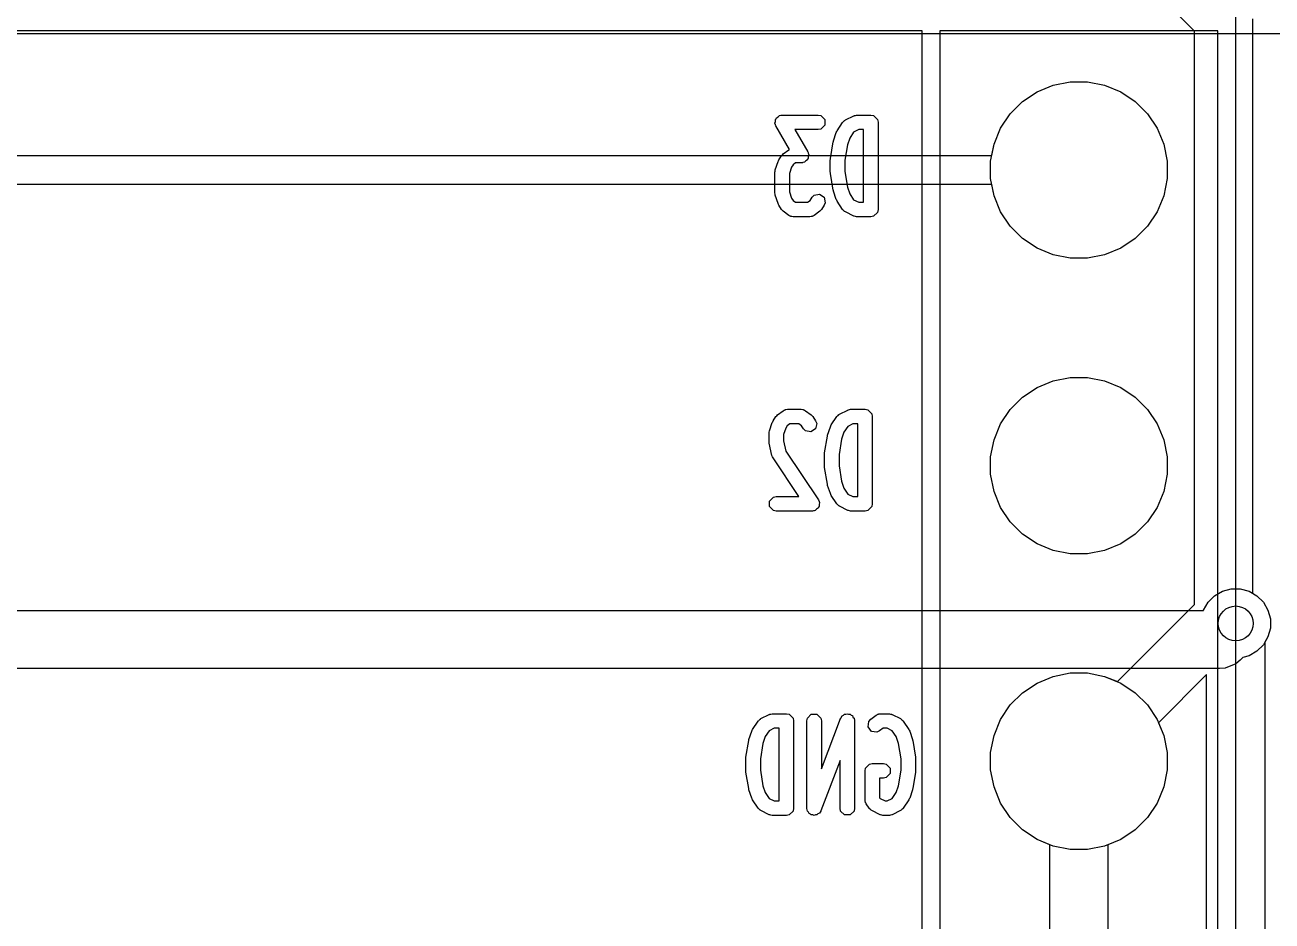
# Model space of a CAD drawing. Header units: millimetres. Extents: x 14 to 286, y -133 to -45.
# Drawn here: x 148.69 to 159.4, y -66.26 to -58.56 of the extents above; entities that cross this region are included whole.
import ezdxf

# ---------------------------------------------------------------- set-up
doc = ezdxf.new("R2010")
doc.units = ezdxf.units.MM
for name, color, linetype, true_color in [('B.Cu', 153, 'CONTINUOUS', 0x4d7fc4), ('B.Mask', 4, 'CONTINUOUS', 0x02ffee), ('B.Silkscreen', 31, 'CONTINUOUS', 0xe8b2a7), ('F.Cu', 13, 'CONTINUOUS', 0xc83434), ('F.Mask', 201, 'CONTINUOUS', 0xd864ff)]:
    doc.layers.add(name, color=color, linetype=linetype, true_color=true_color)

msp = doc.modelspace()

# ---------------------------------------------------------------- linework, layer by layer
at = {"layer": 'B.Cu', "linetype": 'CONTINUOUS'}
for p, q in [((158.7328, -58.616353), (158.070401, -57.953954)), ((159.2328, -58.5128), (159.2328, -63.446757)), ((158.7328, -63.543646), (158.7328, -58.616353)), ((157.256592, -59.220966), (157.380796, -59.137976)), ((157.380796, -59.137976), (157.518803, -59.080811)), ((157.518803, -59.080811), (157.665311, -59.051669)), ((157.665311, -59.051669), (157.814689, -59.051669)), ((157.814689, -59.051669), (157.961197, -59.080811)), ((157.961197, -59.080811), (158.099204, -59.137976)), ((158.099204, -59.137976), (158.223408, -59.220966)), ((157.150966, -59.326592), (157.256592, -59.220966)), ((158.223408, -59.220966), (158.329034, -59.326592)), ((157.067976, -59.450796), (157.150966, -59.326592)), ((158.329034, -59.326592), (158.412024, -59.450796)), ((157.010811, -59.588803), (157.067976, -59.450796)), ((158.412024, -59.450796), (158.469189, -59.588803)), ((156.981669, -59.735311), (157.010811, -59.588803)), ((158.469189, -59.588803), (158.498331, -59.735311)), ((156.981669, -59.884689), (156.981669, -59.735311)), ((158.498331, -59.735311), (158.498331, -59.884689)), ((157.010811, -60.031197), (156.981669, -59.884689)), ((158.498331, -59.884689), (158.469189, -60.031197)), ((157.067976, -60.169204), (157.010811, -60.031197)), ((158.469189, -60.031197), (158.412024, -60.169204)), ((157.150966, -60.293408), (157.067976, -60.169204)), ((158.412024, -60.169204), (158.329034, -60.293408)), ((157.256592, -60.399034), (157.150966, -60.293408)), ((158.329034, -60.293408), (158.223408, -60.399034)), ((157.380796, -60.482024), (157.256592, -60.399034)), ((158.223408, -60.399034), (158.099204, -60.482024)), ((157.518803, -60.539189), (157.380796, -60.482024)), ((158.099204, -60.482024), (157.961197, -60.539189)), ((157.665311, -60.568331), (157.518803, -60.539189)), ((157.814689, -60.568331), (157.665311, -60.568331)), ((157.961197, -60.539189), (157.814689, -60.568331)), ((157.518803, -61.620811), (157.665311, -61.591669)), ((157.665311, -61.591669), (157.814689, -61.591669)), ((157.814689, -61.591669), (157.961197, -61.620811)), ((157.256592, -61.760966), (157.380796, -61.677976)), ((157.380796, -61.677976), (157.518803, -61.620811)), ((157.961197, -61.620811), (158.099204, -61.677976)), ((158.099204, -61.677976), (158.223408, -61.760966)), ((157.150966, -61.866592), (157.256592, -61.760966)), ((158.223408, -61.760966), (158.329034, -61.866592)), ((157.067976, -61.990796), (157.150966, -61.866592)), ((158.329034, -61.866592), (158.412024, -61.990796)), ((157.010811, -62.128803), (157.067976, -61.990796)), ((158.412024, -61.990796), (158.469189, -62.128803)), ((156.981669, -62.275311), (157.010811, -62.128803)), ((158.469189, -62.128803), (158.498331, -62.275311)), ((156.981669, -62.424689), (156.981669, -62.275311)), ((158.498331, -62.275311), (158.498331, -62.424689)), ((157.010811, -62.571197), (156.981669, -62.424689)), ((158.498331, -62.424689), (158.469189, -62.571197)), ((157.067976, -62.709204), (157.010811, -62.571197)), ((158.469189, -62.571197), (158.412024, -62.709204)), ((157.150966, -62.833408), (157.067976, -62.709204)), ((158.412024, -62.709204), (158.329034, -62.833408)), ((157.256592, -62.939034), (157.150966, -62.833408)), ((158.329034, -62.833408), (158.223408, -62.939034)), ((157.380796, -63.022024), (157.256592, -62.939034)), ((158.223408, -62.939034), (158.099204, -63.022024)), ((157.518803, -63.079189), (157.380796, -63.022024)), ((157.665311, -63.108331), (157.518803, -63.079189)), ((157.961197, -63.079189), (157.814689, -63.108331)), ((158.099204, -63.022024), (157.961197, -63.079189)), ((157.814689, -63.108331), (157.665311, -63.108331)), ((159.2328, -63.446757), (159.269928, -63.468194)), ((159.269928, -63.468194), (159.325306, -63.523572)), ((159.325306, -63.523572), (159.364464, -63.591395)), ((158.070401, -64.206045), (158.7328, -63.543646)), ((159.364464, -63.591395), (159.384733, -63.667042)), ((159.384733, -63.745358), (159.364464, -63.821005)), ((159.384733, -63.667042), (159.384733, -63.745358)), ((159.364464, -63.821005), (159.3373, -63.868053)), ((159.3373, -63.868053), (159.3373, -68.524246)), ((157.380796, -64.217976), (157.518803, -64.160811)), ((157.518803, -64.160811), (157.665311, -64.131669)), ((157.665311, -64.131669), (157.814689, -64.131669)), ((157.814689, -64.131669), (157.961197, -64.160811)), ((157.961197, -64.160811), (158.070401, -64.206045)), ((158.8373, -64.146253), (158.423954, -64.559598)), ((158.8373, -68.6278), (158.8373, -64.146253)), ((157.256592, -64.300966), (157.380796, -64.217976)), ((157.150966, -64.406592), (157.256592, -64.300966)), ((157.067976, -64.530796), (157.150966, -64.406592)), ((157.010811, -64.668803), (157.067976, -64.530796)), ((158.423954, -64.559598), (158.469189, -64.668803)), ((156.981669, -64.815311), (157.010811, -64.668803)), ((158.469189, -64.668803), (158.498331, -64.815311)), ((156.981669, -64.964689), (156.981669, -64.815311)), ((158.498331, -64.815311), (158.498331, -64.964689)), ((157.010811, -65.111197), (156.981669, -64.964689)), ((158.498331, -64.964689), (158.469189, -65.111197)), ((157.067976, -65.249204), (157.010811, -65.111197)), ((158.469189, -65.111197), (158.412024, -65.249204)), ((157.150966, -65.373408), (157.067976, -65.249204)), ((158.412024, -65.249204), (158.329034, -65.373408)), ((157.256592, -65.479034), (157.150966, -65.373408)), ((158.329034, -65.373408), (158.223408, -65.479034)), ((157.380796, -65.562024), (157.256592, -65.479034)), ((157.49, -65.607258), (157.380796, -65.562024)), ((158.099204, -65.562024), (157.99, -65.607258)), ((158.223408, -65.479034), (158.099204, -65.562024)), ((157.49, -66.712741), (157.49, -65.607258)), ((157.99, -65.607258), (157.99, -66.712741))]:
    msp.add_line(p, q, dxfattribs=at)
at = {"layer": 'B.Cu'}
msp.add_circle((159.0873, -63.7062), 0.15, dxfattribs=at)
at = {"layer": 'B.Mask', "linetype": 'CONTINUOUS'}
for p, q in [((157.256592, -59.220966), (157.380796, -59.137976)), ((157.380796, -59.137976), (157.518803, -59.080811)), ((157.518803, -59.080811), (157.665311, -59.051669)), ((157.665311, -59.051669), (157.814689, -59.051669)), ((157.814689, -59.051669), (157.961197, -59.080811)), ((157.961197, -59.080811), (158.099204, -59.137976)), ((158.099204, -59.137976), (158.223408, -59.220966)), ((157.150966, -59.326592), (157.256592, -59.220966)), ((158.223408, -59.220966), (158.329034, -59.326592)), ((157.067976, -59.450796), (157.150966, -59.326592)), ((158.329034, -59.326592), (158.412024, -59.450796)), ((157.010811, -59.588803), (157.067976, -59.450796)), ((158.412024, -59.450796), (158.469189, -59.588803)), ((156.981669, -59.735311), (157.010811, -59.588803)), ((158.469189, -59.588803), (158.498331, -59.735311)), ((156.981669, -59.884689), (156.981669, -59.735311)), ((158.498331, -59.735311), (158.498331, -59.884689)), ((157.010811, -60.031197), (156.981669, -59.884689)), ((158.498331, -59.884689), (158.469189, -60.031197)), ((157.067976, -60.169204), (157.010811, -60.031197)), ((158.469189, -60.031197), (158.412024, -60.169204)), ((157.150966, -60.293408), (157.067976, -60.169204)), ((158.412024, -60.169204), (158.329034, -60.293408)), ((157.256592, -60.399034), (157.150966, -60.293408)), ((158.329034, -60.293408), (158.223408, -60.399034)), ((157.380796, -60.482024), (157.256592, -60.399034)), ((158.223408, -60.399034), (158.099204, -60.482024)), ((157.518803, -60.539189), (157.380796, -60.482024)), ((158.099204, -60.482024), (157.961197, -60.539189)), ((157.665311, -60.568331), (157.518803, -60.539189)), ((157.814689, -60.568331), (157.665311, -60.568331)), ((157.961197, -60.539189), (157.814689, -60.568331)), ((157.518803, -61.620811), (157.665311, -61.591669)), ((157.665311, -61.591669), (157.814689, -61.591669)), ((157.814689, -61.591669), (157.961197, -61.620811)), ((157.256592, -61.760966), (157.380796, -61.677976)), ((157.380796, -61.677976), (157.518803, -61.620811)), ((157.961197, -61.620811), (158.099204, -61.677976)), ((158.099204, -61.677976), (158.223408, -61.760966)), ((157.150966, -61.866592), (157.256592, -61.760966)), ((158.223408, -61.760966), (158.329034, -61.866592)), ((157.067976, -61.990796), (157.150966, -61.866592)), ((158.329034, -61.866592), (158.412024, -61.990796)), ((157.010811, -62.128803), (157.067976, -61.990796)), ((158.412024, -61.990796), (158.469189, -62.128803)), ((156.981669, -62.275311), (157.010811, -62.128803)), ((158.469189, -62.128803), (158.498331, -62.275311)), ((156.981669, -62.424689), (156.981669, -62.275311)), ((158.498331, -62.275311), (158.498331, -62.424689)), ((157.010811, -62.571197), (156.981669, -62.424689)), ((158.498331, -62.424689), (158.469189, -62.571197)), ((157.067976, -62.709204), (157.010811, -62.571197)), ((158.469189, -62.571197), (158.412024, -62.709204)), ((157.150966, -62.833408), (157.067976, -62.709204)), ((158.412024, -62.709204), (158.329034, -62.833408)), ((157.256592, -62.939034), (157.150966, -62.833408)), ((158.329034, -62.833408), (158.223408, -62.939034)), ((157.380796, -63.022024), (157.256592, -62.939034)), ((158.223408, -62.939034), (158.099204, -63.022024)), ((157.518803, -63.079189), (157.380796, -63.022024)), ((157.665311, -63.108331), (157.518803, -63.079189)), ((157.961197, -63.079189), (157.814689, -63.108331)), ((158.099204, -63.022024), (157.961197, -63.079189)), ((157.814689, -63.108331), (157.665311, -63.108331)), ((157.380796, -64.217976), (157.518803, -64.160811)), ((157.518803, -64.160811), (157.665311, -64.131669)), ((157.665311, -64.131669), (157.814689, -64.131669)), ((157.814689, -64.131669), (157.961197, -64.160811)), ((157.961197, -64.160811), (158.099204, -64.217976)), ((157.256592, -64.300966), (157.380796, -64.217976)), ((158.099204, -64.217976), (158.223408, -64.300966)), ((157.150966, -64.406592), (157.256592, -64.300966)), ((158.223408, -64.300966), (158.329034, -64.406592)), ((157.067976, -64.530796), (157.150966, -64.406592)), ((158.329034, -64.406592), (158.412024, -64.530796)), ((157.010811, -64.668803), (157.067976, -64.530796)), ((158.412024, -64.530796), (158.469189, -64.668803)), ((156.981669, -64.815311), (157.010811, -64.668803)), ((158.469189, -64.668803), (158.498331, -64.815311)), ((156.981669, -64.964689), (156.981669, -64.815311)), ((158.498331, -64.815311), (158.498331, -64.964689)), ((157.010811, -65.111197), (156.981669, -64.964689)), ((158.498331, -64.964689), (158.469189, -65.111197)), ((157.067976, -65.249204), (157.010811, -65.111197)), ((158.469189, -65.111197), (158.412024, -65.249204)), ((157.150966, -65.373408), (157.067976, -65.249204)), ((158.412024, -65.249204), (158.329034, -65.373408)), ((157.256592, -65.479034), (157.150966, -65.373408)), ((158.329034, -65.373408), (158.223408, -65.479034)), ((157.380796, -65.562024), (157.256592, -65.479034)), ((157.518803, -65.619189), (157.380796, -65.562024)), ((158.099204, -65.562024), (157.961197, -65.619189)), ((158.223408, -65.479034), (158.099204, -65.562024)), ((157.665311, -65.648331), (157.518803, -65.619189)), ((157.814689, -65.648331), (157.665311, -65.648331)), ((157.961197, -65.619189), (157.814689, -65.648331))]:
    msp.add_line(p, q, dxfattribs=at)
at = {"layer": 'B.Silkscreen', "linetype": 'CONTINUOUS'}
for p, q in [((159.085, -56), (159.085, -89.02)), ((156.395, -58.615), (143.865, -58.615)), ((156.395, -89.02), (156.395, -58.615)), ((156.545, -58.615), (156.545, -88.945)), ((158.935, -58.615), (156.545, -58.615)), ((158.935, -88.945), (158.935, -58.615)), ((157.256592, -59.220966), (157.380796, -59.137976)), ((157.380796, -59.137976), (157.518803, -59.080811)), ((157.518803, -59.080811), (157.665311, -59.051669)), ((157.665311, -59.051669), (157.814689, -59.051669)), ((157.814689, -59.051669), (157.961197, -59.080811)), ((157.961197, -59.080811), (158.099204, -59.137976)), ((158.099204, -59.137976), (158.223408, -59.220966)), ((157.150966, -59.326592), (157.256592, -59.220966)), ((158.223408, -59.220966), (158.329034, -59.326592)), ((155.140988, -59.362639), (155.155193, -59.354352)), ((155.155193, -59.354352), (155.166824, -59.342722)), ((155.166824, -59.342722), (155.179429, -59.340214)), ((155.179429, -59.340214), (155.182307, -59.338536)), ((155.182307, -59.338536), (155.1847, -59.339165)), ((155.1847, -59.339165), (155.190742, -59.337964)), ((155.190742, -59.337964), (155.500266, -59.337964)), ((155.500266, -59.337964), (155.524184, -59.342722)), ((155.524184, -59.342722), (155.558008, -59.376546)), ((155.73422, -59.380276), (155.805648, -59.344562)), ((155.805648, -59.344562), (155.808667, -59.343735)), ((155.808667, -59.343735), (155.809681, -59.342722)), ((155.809681, -59.342722), (155.8195, -59.340768)), ((155.8195, -59.340768), (155.829169, -59.338121)), ((155.829169, -59.338121), (155.830529, -59.338574)), ((155.830529, -59.338574), (155.833599, -59.337964)), ((155.833599, -59.337964), (155.952647, -59.337964)), ((155.952647, -59.337964), (155.976565, -59.342722)), ((155.976565, -59.342722), (156.010389, -59.376546)), ((157.067976, -59.450796), (157.150966, -59.326592)), ((158.329034, -59.326592), (158.412024, -59.450796)), ((155.128814, -59.408899), (155.133, -59.392992)), ((155.133, -59.421051), (155.128814, -59.408899)), ((155.133, -59.376546), (155.138873, -59.370672)), ((155.133, -59.392992), (155.133, -59.376546)), ((155.133, -59.424382), (155.133, -59.421051)), ((155.134749, -59.426131), (155.133, -59.424382)), ((155.136756, -59.431956), (155.134749, -59.426131)), ((155.254267, -59.633402), (155.136756, -59.431956)), ((155.138873, -59.370672), (155.140988, -59.362639)), ((155.524184, -59.458206), (155.500266, -59.462964)), ((155.558008, -59.424382), (155.524184, -59.458206)), ((155.558008, -59.376546), (155.558008, -59.424382)), ((155.662549, -59.472938), (155.710168, -59.401509)), ((155.710168, -59.401509), (155.714212, -59.397456)), ((155.714212, -59.397456), (155.714955, -59.395228)), ((155.714955, -59.395228), (155.721522, -59.39013)), ((155.721522, -59.39013), (155.727394, -59.384247)), ((155.727394, -59.384247), (155.729697, -59.383786)), ((155.729697, -59.383786), (155.73422, -59.380276)), ((156.010389, -59.376546), (156.015147, -59.400464)), ((156.015147, -59.400464), (156.015147, -60.150464)), ((157.010811, -59.588803), (157.067976, -59.450796)), ((158.412024, -59.450796), (158.469189, -59.588803)), ((155.500266, -59.462964), (155.299557, -59.462964)), ((155.299557, -59.462964), (155.411395, -59.654686)), ((155.605283, -59.711617), (155.629092, -59.568761)), ((155.629092, -59.568761), (155.630833, -59.564156)), ((155.630833, -59.564156), (155.631449, -59.55927)), ((155.631449, -59.55927), (155.655259, -59.487842)), ((155.655259, -59.487842), (155.659377, -59.480618)), ((155.659377, -59.480618), (155.662549, -59.472938)), ((155.771198, -59.535309), (155.751585, -59.594148)), ((155.804966, -59.484657), (155.771198, -59.535309)), ((155.848354, -59.462964), (155.804966, -59.484657)), ((155.890147, -59.462964), (155.848354, -59.462964)), ((155.890147, -60.087964), (155.890147, -59.462964)), ((155.193818, -59.679746), (155.200861, -59.671892)), ((155.200861, -59.671892), (155.24848, -59.636178)), ((155.24848, -59.636178), (155.254267, -59.633402)), ((155.411395, -59.654686), (155.413401, -59.66051)), ((155.413401, -59.66051), (155.415151, -59.66226)), ((155.415151, -59.66226), (155.415151, -59.66559)), ((155.415151, -59.66559), (155.419337, -59.677743)), ((155.751585, -59.594148), (155.729433, -59.727066)), ((156.981669, -59.735311), (157.010811, -59.588803)), ((158.469189, -59.588803), (158.498331, -59.735311)), ((155.131449, -59.80927), (155.155259, -59.737842)), ((155.155259, -59.737842), (155.159376, -59.730619)), ((155.159376, -59.730619), (155.162548, -59.722939)), ((155.162548, -59.722939), (155.186357, -59.687224)), ((155.186357, -59.687224), (155.193818, -59.679746)), ((155.284425, -59.765468), (155.271198, -59.78531)), ((155.306813, -59.748678), (155.284425, -59.765468)), ((155.357409, -59.748678), (155.306813, -59.748678)), ((155.36345, -59.747476), (155.357409, -59.748678)), ((155.365844, -59.748106), (155.36345, -59.747476)), ((155.36872, -59.746427), (155.365844, -59.748106)), ((155.381327, -59.74392), (155.36872, -59.746427)), ((155.392958, -59.732288), (155.381327, -59.74392)), ((155.407163, -59.724002), (155.392958, -59.732288)), ((155.409276, -59.71597), (155.407163, -59.724002)), ((155.415151, -59.710096), (155.409276, -59.71597)), ((155.419337, -59.677743), (155.415151, -59.693649)), ((155.415151, -59.693649), (155.415151, -59.710096)), ((155.604433, -59.721892), (155.605445, -59.716804)), ((155.604433, -59.829035), (155.604433, -59.721892)), ((155.605445, -59.716804), (155.605283, -59.711617)), ((155.729433, -59.727066), (155.729433, -59.82386)), ((156.981669, -59.884689), (156.981669, -59.735311)), ((158.498331, -59.735311), (158.498331, -59.884689)), ((155.128242, -59.829035), (155.130196, -59.819211)), ((155.128242, -60.007607), (155.128242, -59.829035)), ((155.130196, -59.819211), (155.131449, -59.80927)), ((155.271198, -59.78531), (155.253242, -59.839179)), ((155.253242, -59.839179), (155.253242, -59.997462)), ((155.605445, -59.834122), (155.604433, -59.829035)), ((155.605283, -59.83931), (155.605445, -59.834122)), ((155.629092, -59.982166), (155.605283, -59.83931)), ((155.729433, -59.82386), (155.751586, -59.95678)), ((157.010811, -60.031197), (156.981669, -59.884689)), ((158.498331, -59.884689), (158.469189, -60.031197)), ((155.253242, -59.997462), (155.271198, -60.051331)), ((155.630833, -59.986771), (155.629092, -59.982166)), ((155.631449, -59.991656), (155.630833, -59.986771)), ((155.655259, -60.063086), (155.631449, -59.991656)), ((155.751586, -59.95678), (155.771198, -60.015617)), ((155.130196, -60.01743), (155.128242, -60.007607)), ((155.131449, -60.027372), (155.130196, -60.01743)), ((155.155259, -60.0988), (155.131449, -60.027372)), ((155.159376, -60.106022), (155.155259, -60.0988)), ((155.271198, -60.051331), (155.284425, -60.071173)), ((155.284425, -60.071173), (155.306813, -60.087964)), ((155.306813, -60.087964), (155.408004, -60.087964)), ((155.408004, -60.087964), (155.430391, -60.071173)), ((155.430391, -60.071173), (155.448263, -60.044366)), ((155.448263, -60.044366), (155.465489, -60.027105)), ((155.465489, -60.027105), (155.512394, -60.017724)), ((155.512394, -60.017724), (155.552196, -60.044258)), ((155.552196, -60.044258), (155.561578, -60.091164)), ((155.561578, -60.091164), (155.552269, -60.113704)), ((155.659377, -60.070309), (155.655259, -60.063086)), ((155.662549, -60.07799), (155.659377, -60.070309)), ((155.710168, -60.149419), (155.662549, -60.07799)), ((155.771198, -60.015617), (155.804966, -60.06627)), ((155.804966, -60.06627), (155.848354, -60.087964)), ((155.848354, -60.087964), (155.890147, -60.087964)), ((157.067976, -60.169204), (157.010811, -60.031197)), ((158.469189, -60.031197), (158.412024, -60.169204)), ((155.162548, -60.113703), (155.159376, -60.106022)), ((155.186357, -60.149418), (155.162548, -60.113703)), ((155.193818, -60.156895), (155.186357, -60.149418)), ((155.200861, -60.16475), (155.193818, -60.156895)), ((155.24848, -60.200464), (155.200861, -60.16475)), ((155.2597, -60.205844), (155.24848, -60.200464)), ((155.262062, -60.208206), (155.2597, -60.205844)), ((155.266441, -60.209077), (155.262062, -60.208206)), ((155.27047, -60.211009), (155.266441, -60.209077)), ((155.273777, -60.210536), (155.27047, -60.211009)), ((155.28598, -60.212964), (155.273777, -60.210536)), ((155.441043, -60.210535), (155.428837, -60.212964)), ((155.444348, -60.211008), (155.441043, -60.210535)), ((155.448373, -60.209077), (155.444348, -60.211008)), ((155.452755, -60.208206), (155.448373, -60.209077)), ((155.455116, -60.205844), (155.452755, -60.208206)), ((155.466337, -60.200464), (155.455116, -60.205844)), ((155.513956, -60.16475), (155.466337, -60.200464)), ((155.521006, -60.156886), (155.513956, -60.16475)), ((155.528459, -60.149419), (155.521006, -60.156886)), ((155.552269, -60.113704), (155.528459, -60.149419)), ((155.714212, -60.153471), (155.710168, -60.149419)), ((155.714955, -60.1557), (155.714212, -60.153471)), ((155.721522, -60.160797), (155.714955, -60.1557)), ((155.727394, -60.166681), (155.721522, -60.160797)), ((155.729697, -60.167141), (155.727394, -60.166681)), ((155.73422, -60.170652), (155.729697, -60.167141)), ((155.805648, -60.206366), (155.73422, -60.170652)), ((155.808667, -60.207192), (155.805648, -60.206366)), ((155.809681, -60.208206), (155.808667, -60.207192)), ((155.8195, -60.210159), (155.809681, -60.208206)), ((155.829169, -60.212807), (155.8195, -60.210159)), ((155.976565, -60.208206), (155.952647, -60.212964)), ((156.010389, -60.174382), (155.976565, -60.208206)), ((156.015147, -60.150464), (156.010389, -60.174382)), ((157.150966, -60.293408), (157.067976, -60.169204)), ((158.412024, -60.169204), (158.329034, -60.293408)), ((155.428837, -60.212964), (155.28598, -60.212964)), ((155.830529, -60.212353), (155.829169, -60.212807)), ((155.833599, -60.212964), (155.830529, -60.212353)), ((155.952647, -60.212964), (155.833599, -60.212964)), ((157.256592, -60.399034), (157.150966, -60.293408)), ((158.329034, -60.293408), (158.223408, -60.399034)), ((157.380796, -60.482024), (157.256592, -60.399034)), ((158.223408, -60.399034), (158.099204, -60.482024)), ((157.518803, -60.539189), (157.380796, -60.482024)), ((158.099204, -60.482024), (157.961197, -60.539189)), ((157.665311, -60.568331), (157.518803, -60.539189)), ((157.814689, -60.568331), (157.665311, -60.568331)), ((157.961197, -60.539189), (157.814689, -60.568331)), ((157.518803, -61.620811), (157.665311, -61.591669)), ((157.665311, -61.591669), (157.814689, -61.591669)), ((157.814689, -61.591669), (157.961197, -61.620811)), ((157.256592, -61.760966), (157.380796, -61.677976)), ((157.380796, -61.677976), (157.518803, -61.620811)), ((157.961197, -61.620811), (158.099204, -61.677976)), ((158.099204, -61.677976), (158.223408, -61.760966)), ((157.150966, -61.866592), (157.256592, -61.760966)), ((158.223408, -61.760966), (158.329034, -61.866592)), ((155.136358, -61.929509), (155.143818, -61.922032)), ((155.143818, -61.922032), (155.150861, -61.914178)), ((155.150861, -61.914178), (155.19848, -61.878464)), ((155.19848, -61.878464), (155.2097, -61.873083)), ((155.2097, -61.873083), (155.212062, -61.870722)), ((155.212062, -61.870722), (155.216441, -61.86985)), ((155.216441, -61.86985), (155.22047, -61.867919)), ((155.22047, -61.867919), (155.223777, -61.868391)), ((155.223777, -61.868391), (155.23598, -61.865964)), ((155.23598, -61.865964), (155.355028, -61.865964)), ((155.355028, -61.865964), (155.367234, -61.868392)), ((155.367234, -61.868392), (155.370539, -61.86792)), ((155.370539, -61.86792), (155.374564, -61.86985)), ((155.374564, -61.86985), (155.378946, -61.870722)), ((155.378946, -61.870722), (155.381307, -61.873083)), ((155.381307, -61.873083), (155.392528, -61.878464)), ((155.392528, -61.878464), (155.440147, -61.914178)), ((155.440147, -61.914178), (155.447202, -61.922046)), ((155.447202, -61.922046), (155.45465, -61.92951)), ((155.660168, -61.929509), (155.664212, -61.925456)), ((155.664212, -61.925456), (155.664955, -61.923228)), ((155.664955, -61.923228), (155.671522, -61.91813)), ((155.671522, -61.91813), (155.677394, -61.912247)), ((155.677394, -61.912247), (155.679697, -61.911786)), ((155.679697, -61.911786), (155.68422, -61.908276)), ((155.68422, -61.908276), (155.755648, -61.872562)), ((155.755648, -61.872562), (155.758667, -61.871735)), ((155.758667, -61.871735), (155.759681, -61.870722)), ((155.759681, -61.870722), (155.7695, -61.868768)), ((155.7695, -61.868768), (155.779169, -61.866121)), ((155.779169, -61.866121), (155.780529, -61.866574)), ((155.780529, -61.866574), (155.783599, -61.865964)), ((155.783599, -61.865964), (155.902647, -61.865964)), ((155.902647, -61.865964), (155.926565, -61.870722)), ((155.926565, -61.870722), (155.960389, -61.904546)), ((155.960389, -61.904546), (155.965147, -61.928464)), ((157.067976, -61.990796), (157.150966, -61.866592)), ((158.329034, -61.866592), (158.412024, -61.990796)), ((155.081449, -62.051557), (155.105259, -61.980127)), ((155.105259, -61.980127), (155.109378, -61.972901)), ((155.109378, -61.972901), (155.112549, -61.965224)), ((155.112549, -61.965224), (155.136358, -61.929509)), ((155.221198, -62.027594), (155.203242, -62.081464)), ((155.234425, -62.007754), (155.221198, -62.027594)), ((155.256813, -61.990964), (155.234425, -62.007754)), ((155.334195, -61.990964), (155.256813, -61.990964)), ((155.356583, -62.007755), (155.334195, -61.990964)), ((155.374453, -62.034561), (155.356583, -62.007755)), ((155.45465, -61.92951), (155.47846, -61.965224)), ((155.487768, -61.987764), (155.478386, -62.03467)), ((155.47846, -61.965224), (155.487768, -61.987764)), ((155.581449, -62.08727), (155.605259, -62.015842)), ((155.605259, -62.015842), (155.609377, -62.008618)), ((155.609377, -62.008618), (155.612549, -62.000938)), ((155.612549, -62.000938), (155.660168, -61.929509)), ((155.754966, -62.012657), (155.721198, -62.063309)), ((155.798354, -61.990964), (155.754966, -62.012657)), ((155.840147, -61.990964), (155.798354, -61.990964)), ((155.840147, -62.615964), (155.840147, -61.990964)), ((155.965147, -61.928464), (155.965147, -62.678464)), ((157.010811, -62.128803), (157.067976, -61.990796)), ((158.412024, -61.990796), (158.469189, -62.128803)), ((155.078242, -62.071321), (155.080196, -62.061495)), ((155.078242, -62.14275), (155.078242, -62.071321)), ((155.080196, -62.061495), (155.081449, -62.051557)), ((155.203242, -62.081464), (155.203242, -62.135886)), ((155.203242, -62.135886), (155.223031, -62.224937)), ((155.391679, -62.051823), (155.374453, -62.034561)), ((155.438584, -62.061204), (155.391679, -62.051823)), ((155.478386, -62.03467), (155.438584, -62.061204)), ((155.555283, -62.239617), (155.579092, -62.096761)), ((155.579092, -62.096761), (155.580833, -62.092156)), ((155.580833, -62.092156), (155.581449, -62.08727)), ((155.701585, -62.122148), (155.679433, -62.255066)), ((155.721198, -62.063309), (155.701585, -62.122148)), ((156.981669, -62.275311), (157.010811, -62.128803)), ((158.469189, -62.128803), (158.498331, -62.275311)), ((155.079577, -62.149462), (155.078242, -62.14275)), ((155.07973, -62.156309), (155.079577, -62.149462)), ((155.10354, -62.263451), (155.07973, -62.156309)), ((155.223031, -62.224937), (155.502269, -62.643795)), ((155.554433, -62.249892), (155.555445, -62.244804)), ((155.555445, -62.244804), (155.555283, -62.239617)), ((155.10817, -62.273959), (155.10354, -62.263451)), ((155.112549, -62.284561), (155.10817, -62.273959)), ((155.333484, -62.615964), (155.112549, -62.284561)), ((155.554433, -62.357035), (155.554433, -62.249892)), ((155.679433, -62.255066), (155.679433, -62.35186)), ((155.679433, -62.35186), (155.701586, -62.48478)), ((156.981669, -62.424689), (156.981669, -62.275311)), ((158.498331, -62.275311), (158.498331, -62.424689)), ((155.555445, -62.362122), (155.554433, -62.357035)), ((155.555283, -62.36731), (155.555445, -62.362122)), ((155.579092, -62.510166), (155.555283, -62.36731)), ((157.010811, -62.571197), (156.981669, -62.424689)), ((158.498331, -62.424689), (158.469189, -62.571197)), ((155.580833, -62.514771), (155.579092, -62.510166)), ((155.581449, -62.519656), (155.580833, -62.514771)), ((155.605259, -62.591086), (155.581449, -62.519656)), ((155.701586, -62.48478), (155.721198, -62.543617)), ((155.721198, -62.543617), (155.754966, -62.59427)), ((155.083, -62.654546), (155.116824, -62.620722)), ((155.083, -62.702382), (155.083, -62.654546)), ((155.116824, -62.620722), (155.140742, -62.615964)), ((155.140742, -62.615964), (155.333484, -62.615964)), ((155.502269, -62.643795), (155.505795, -62.652333)), ((155.505795, -62.652333), (155.508008, -62.654546)), ((155.508008, -62.654546), (155.508008, -62.65769)), ((155.508008, -62.65769), (155.511578, -62.666335)), ((155.511578, -62.666335), (155.508008, -62.684183)), ((155.609377, -62.598309), (155.605259, -62.591086)), ((155.612549, -62.60599), (155.609377, -62.598309)), ((155.660168, -62.677419), (155.612549, -62.60599)), ((155.754966, -62.59427), (155.798354, -62.615964)), ((155.798354, -62.615964), (155.840147, -62.615964)), ((157.067976, -62.709204), (157.010811, -62.571197)), ((158.469189, -62.571197), (158.412024, -62.709204)), ((155.116824, -62.736206), (155.083, -62.702382)), ((155.140742, -62.740964), (155.116824, -62.736206)), ((155.450266, -62.740964), (155.140742, -62.740964)), ((155.459324, -62.739162), (155.450266, -62.740964)), ((155.462394, -62.739776), (155.459324, -62.739162)), ((155.465012, -62.73803), (155.462394, -62.739776)), ((155.474184, -62.736206), (155.465012, -62.73803)), ((155.487054, -62.723335), (155.474184, -62.736206)), ((155.502196, -62.713241), (155.487054, -62.723335)), ((155.503457, -62.706932), (155.502196, -62.713241)), ((155.508008, -62.702382), (155.503457, -62.706932)), ((155.508008, -62.684183), (155.508008, -62.702382)), ((155.664212, -62.681471), (155.660168, -62.677419)), ((155.664955, -62.6837), (155.664212, -62.681471)), ((155.671522, -62.688797), (155.664955, -62.6837)), ((155.677394, -62.694681), (155.671522, -62.688797)), ((155.679697, -62.695141), (155.677394, -62.694681)), ((155.68422, -62.698652), (155.679697, -62.695141)), ((155.755648, -62.734366), (155.68422, -62.698652)), ((155.758667, -62.735192), (155.755648, -62.734366)), ((155.759681, -62.736206), (155.758667, -62.735192)), ((155.7695, -62.738159), (155.759681, -62.736206)), ((155.779169, -62.740807), (155.7695, -62.738159)), ((155.780529, -62.740353), (155.779169, -62.740807)), ((155.783599, -62.740964), (155.780529, -62.740353)), ((155.902647, -62.740964), (155.783599, -62.740964)), ((155.926565, -62.736206), (155.902647, -62.740964)), ((155.960389, -62.702382), (155.926565, -62.736206)), ((155.965147, -62.678464), (155.960389, -62.702382)), ((157.150966, -62.833408), (157.067976, -62.709204)), ((158.412024, -62.709204), (158.329034, -62.833408)), ((157.256592, -62.939034), (157.150966, -62.833408)), ((158.329034, -62.833408), (158.223408, -62.939034)), ((157.380796, -63.022024), (157.256592, -62.939034)), ((158.223408, -62.939034), (158.099204, -63.022024)), ((157.518803, -63.079189), (157.380796, -63.022024)), ((157.665311, -63.108331), (157.518803, -63.079189)), ((157.961197, -63.079189), (157.814689, -63.108331)), ((158.099204, -63.022024), (157.961197, -63.079189)), ((157.814689, -63.108331), (157.665311, -63.108331)), ((157.380796, -64.217976), (157.518803, -64.160811)), ((157.518803, -64.160811), (157.665311, -64.131669)), ((157.665311, -64.131669), (157.814689, -64.131669)), ((157.814689, -64.131669), (157.961197, -64.160811)), ((157.961197, -64.160811), (158.099204, -64.217976)), ((157.256592, -64.300966), (157.380796, -64.217976)), ((158.099204, -64.217976), (158.223408, -64.300966)), ((157.150966, -64.406592), (157.256592, -64.300966)), ((158.223408, -64.300966), (158.329034, -64.406592)), ((155.00872, -64.523776), (155.080148, -64.488062)), ((155.080148, -64.488062), (155.083167, -64.487235)), ((155.083167, -64.487235), (155.084181, -64.486222)), ((155.084181, -64.486222), (155.094, -64.484268)), ((155.094, -64.484268), (155.103669, -64.481621)), ((155.103669, -64.481621), (155.105029, -64.482074)), ((155.105029, -64.482074), (155.108099, -64.481464)), ((155.108099, -64.481464), (155.227147, -64.481464)), ((155.227147, -64.481464), (155.251065, -64.486222)), ((155.251065, -64.486222), (155.284889, -64.520046)), ((155.407501, -64.520046), (155.441325, -64.486222)), ((155.441325, -64.486222), (155.489161, -64.486222)), ((155.489161, -64.486222), (155.522985, -64.520046)), ((155.705513, -64.501057), (155.71764, -64.49562)), ((155.71764, -64.49562), (155.727039, -64.486222)), ((155.727039, -64.486222), (155.738606, -64.486222)), ((155.738606, -64.486222), (155.749162, -64.48149)), ((155.749162, -64.48149), (155.761584, -64.486222)), ((155.761584, -64.486222), (155.774875, -64.486222)), ((155.774875, -64.486222), (155.783053, -64.4944)), ((155.783053, -64.4944), (155.793864, -64.498519)), ((155.951552, -64.529678), (155.999171, -64.493964)), ((155.999171, -64.493964), (156.010391, -64.488583)), ((156.010391, -64.488583), (156.012753, -64.486222)), ((156.012753, -64.486222), (156.017132, -64.48535)), ((156.017132, -64.48535), (156.021161, -64.483419)), ((156.021161, -64.483419), (156.024468, -64.483891)), ((156.024468, -64.483891), (156.036671, -64.481464)), ((156.036671, -64.481464), (156.1081, -64.481464)), ((156.1081, -64.481464), (156.111171, -64.482074)), ((156.111171, -64.482074), (156.11253, -64.481622)), ((156.11253, -64.481622), (156.12219, -64.484267)), ((156.12219, -64.484267), (156.132018, -64.486222)), ((156.132018, -64.486222), (156.133031, -64.487235)), ((156.133031, -64.487235), (156.136051, -64.488062)), ((156.136051, -64.488062), (156.207479, -64.523776)), ((157.067976, -64.530796), (157.150966, -64.406592)), ((158.329034, -64.406592), (158.412024, -64.530796)), ((154.937049, -64.616438), (154.984668, -64.545009)), ((154.984668, -64.545009), (154.988712, -64.540956)), ((154.988712, -64.540956), (154.989455, -64.538728)), ((154.989455, -64.538728), (154.996022, -64.53363)), ((154.996022, -64.53363), (155.001894, -64.527747)), ((155.001894, -64.527747), (155.004197, -64.527286)), ((155.004197, -64.527286), (155.00872, -64.523776)), ((155.284889, -64.520046), (155.289647, -64.543964)), ((155.289647, -64.543964), (155.289647, -65.293964)), ((155.402743, -64.543964), (155.407501, -64.520046)), ((155.402743, -65.293964), (155.402743, -64.543964)), ((155.522985, -64.520046), (155.527743, -64.543964)), ((155.527743, -64.954338), (155.692552, -64.521714)), ((155.527743, -64.543964), (155.527743, -64.954338)), ((155.692552, -64.521714), (155.693036, -64.520941)), ((155.693036, -64.520941), (155.693215, -64.520046)), ((155.693215, -64.520046), (155.694244, -64.519016)), ((155.694244, -64.519016), (155.705513, -64.501057)), ((155.793864, -64.498519), (155.799301, -64.510648)), ((155.799301, -64.510648), (155.808699, -64.520046)), ((155.808699, -64.520046), (155.812835, -64.540839)), ((155.812835, -64.540839), (155.813431, -64.542168)), ((155.813431, -64.542168), (155.813278, -64.543067)), ((155.813278, -64.543067), (155.813457, -64.543964)), ((155.813457, -64.543964), (155.813457, -65.293964)), ((155.928508, -64.595189), (155.935273, -64.547835)), ((155.957209, -64.633457), (155.928508, -64.595189)), ((155.935273, -64.547835), (155.951552, -64.529678)), ((156.207479, -64.523776), (156.212003, -64.527287)), ((156.212003, -64.527287), (156.214305, -64.527748)), ((156.214305, -64.527748), (156.220173, -64.533628)), ((156.220173, -64.533628), (156.226744, -64.538728)), ((156.226744, -64.538728), (156.227486, -64.540956)), ((156.227486, -64.540956), (156.231531, -64.545009)), ((156.231531, -64.545009), (156.27915, -64.616439)), ((157.010811, -64.668803), (157.067976, -64.530796)), ((158.412024, -64.530796), (158.469189, -64.668803)), ((154.903592, -64.712261), (154.905333, -64.707656)), ((154.905333, -64.707656), (154.905949, -64.70277)), ((154.905949, -64.70277), (154.929759, -64.631342)), ((154.929759, -64.631342), (154.933877, -64.624118)), ((154.933877, -64.624118), (154.937049, -64.616438)), ((155.045698, -64.678809), (155.026085, -64.737648)), ((155.079466, -64.628157), (155.045698, -64.678809)), ((155.122854, -64.606464), (155.079466, -64.628157)), ((155.164647, -64.606464), (155.122854, -64.606464)), ((155.164647, -65.231464), (155.164647, -64.606464)), ((156.004563, -64.640222), (155.957209, -64.633457)), ((156.026552, -64.629678), (156.004563, -64.640222)), ((156.057504, -64.606464), (156.026552, -64.629678)), ((156.093345, -64.606464), (156.057504, -64.606464)), ((156.136731, -64.628157), (156.093345, -64.606464)), ((156.1705, -64.67881), (156.136731, -64.628157)), ((156.190113, -64.737648), (156.1705, -64.67881)), ((156.27915, -64.616439), (156.28232, -64.624116)), ((156.28232, -64.624116), (156.28644, -64.631342)), ((156.28644, -64.631342), (156.31025, -64.70277)), ((156.31025, -64.70277), (156.310865, -64.707655)), ((156.310865, -64.707655), (156.312607, -64.71226)), ((156.981669, -64.815311), (157.010811, -64.668803)), ((158.469189, -64.668803), (158.498331, -64.815311)), ((154.879783, -64.855117), (154.903592, -64.712261)), ((155.026085, -64.737648), (155.003933, -64.870566)), ((156.212266, -64.870565), (156.190113, -64.737648)), ((156.312607, -64.71226), (156.336416, -64.855117)), ((156.981669, -64.964689), (156.981669, -64.815311)), ((158.498331, -64.815311), (158.498331, -64.964689)), ((154.878933, -64.865392), (154.879945, -64.860304)), ((154.878933, -64.972535), (154.878933, -64.865392)), ((154.879945, -64.860304), (154.879783, -64.855117)), ((155.003933, -64.870566), (155.003933, -64.96736)), ((155.688457, -64.88359), (155.523648, -65.316214)), ((155.688457, -65.293964), (155.688457, -64.88359)), ((155.907501, -64.948617), (155.941325, -64.914793)), ((155.941325, -64.914793), (155.965243, -64.910035)), ((155.965243, -64.910035), (156.060481, -64.910035)), ((156.060481, -64.910035), (156.084399, -64.914793)), ((156.084399, -64.914793), (156.118223, -64.948617)), ((156.212266, -64.967361), (156.212266, -64.870565)), ((156.336416, -64.855117), (156.336253, -64.860304)), ((156.336253, -64.860304), (156.337266, -64.865392)), ((156.337266, -64.865392), (156.337266, -64.972535)), ((154.879945, -64.977622), (154.878933, -64.972535)), ((154.879783, -64.98281), (154.879945, -64.977622)), ((154.903592, -65.125666), (154.879783, -64.98281)), ((155.003933, -64.96736), (155.026086, -65.10028)), ((155.902743, -64.972535), (155.907501, -64.948617)), ((155.902743, -65.222535), (155.902743, -64.972535)), ((156.084399, -65.030277), (156.060481, -65.035035)), ((156.118223, -64.996453), (156.084399, -65.030277)), ((156.118223, -64.948617), (156.118223, -64.996453)), ((156.190113, -65.100279), (156.212266, -64.967361)), ((156.336416, -64.98281), (156.312607, -65.125667)), ((156.337266, -64.972535), (156.336253, -64.977622)), ((156.336253, -64.977622), (156.336416, -64.98281)), ((157.010811, -65.111197), (156.981669, -64.964689)), ((158.498331, -64.964689), (158.469189, -65.111197)), ((154.905333, -65.130271), (154.903592, -65.125666)), ((154.905949, -65.135156), (154.905333, -65.130271)), ((154.929759, -65.206586), (154.905949, -65.135156)), ((155.026086, -65.10028), (155.045698, -65.159117)), ((156.060481, -65.035035), (156.027743, -65.035035)), ((156.027743, -65.035035), (156.027743, -65.203612)), ((156.1705, -65.159117), (156.190113, -65.100279)), ((156.31025, -65.135156), (156.28644, -65.206585)), ((156.310865, -65.130272), (156.31025, -65.135156)), ((156.312607, -65.125667), (156.310865, -65.130272)), ((157.067976, -65.249204), (157.010811, -65.111197)), ((158.469189, -65.111197), (158.412024, -65.249204)), ((154.933877, -65.213809), (154.929759, -65.206586)), ((154.937049, -65.22149), (154.933877, -65.213809)), ((154.984668, -65.292919), (154.937049, -65.22149)), ((155.045698, -65.159117), (155.079466, -65.20977)), ((155.079466, -65.20977), (155.122854, -65.231464)), ((155.122854, -65.231464), (155.164647, -65.231464)), ((155.904544, -65.231592), (155.902743, -65.222535)), ((155.903931, -65.234662), (155.904544, -65.231592)), ((155.906293, -65.240383), (155.903931, -65.234662)), ((155.907501, -65.246453), (155.906293, -65.240383)), ((155.909713, -65.248665), (155.907501, -65.246453)), ((156.027743, -65.203612), (156.031848, -65.20977)), ((156.031848, -65.20977), (156.075236, -65.231464)), ((156.075236, -65.231464), (156.093345, -65.231464)), ((156.093345, -65.231464), (156.136731, -65.20977)), ((156.136731, -65.20977), (156.1705, -65.159117)), ((156.27915, -65.221489), (156.231531, -65.292919)), ((156.282322, -65.213807), (156.27915, -65.221489)), ((156.28644, -65.206585), (156.282322, -65.213807)), ((154.988712, -65.296971), (154.984668, -65.292919)), ((154.989455, -65.2992), (154.988712, -65.296971)), ((154.996022, -65.304297), (154.989455, -65.2992)), ((155.001894, -65.310181), (154.996022, -65.304297)), ((155.004197, -65.310641), (155.001894, -65.310181)), ((155.00872, -65.314152), (155.004197, -65.310641)), ((155.080148, -65.349866), (155.00872, -65.314152)), ((155.083167, -65.350692), (155.080148, -65.349866)), ((155.084181, -65.351706), (155.083167, -65.350692)), ((155.094, -65.353659), (155.084181, -65.351706)), ((155.103669, -65.356307), (155.094, -65.353659)), ((155.251065, -65.351706), (155.227147, -65.356464)), ((155.284889, -65.317882), (155.251065, -65.351706)), ((155.289647, -65.293964), (155.284889, -65.317882)), ((155.402921, -65.294859), (155.402743, -65.293964)), ((155.402769, -65.295759), (155.402921, -65.294859)), ((155.403364, -65.297086), (155.402769, -65.295759)), ((155.407501, -65.317882), (155.403364, -65.297086)), ((155.416898, -65.327279), (155.407501, -65.317882)), ((155.422336, -65.339409), (155.416898, -65.327279)), ((155.433146, -65.343527), (155.422336, -65.339409)), ((155.441325, -65.351706), (155.433146, -65.343527)), ((155.454616, -65.351706), (155.441325, -65.351706)), ((155.467038, -65.356438), (155.454616, -65.351706)), ((155.477594, -65.351706), (155.467038, -65.356438)), ((155.489161, -65.351706), (155.477594, -65.351706)), ((155.498558, -65.342308), (155.489161, -65.351706)), ((155.510688, -65.336871), (155.498558, -65.342308)), ((155.521955, -65.318911), (155.510688, -65.336871)), ((155.522985, -65.317882), (155.521955, -65.318911)), ((155.523163, -65.316986), (155.522985, -65.317882)), ((155.523648, -65.316214), (155.523163, -65.316986)), ((155.693215, -65.317882), (155.688457, -65.293964)), ((155.727039, -65.351706), (155.693215, -65.317882)), ((155.774875, -65.351706), (155.727039, -65.351706)), ((155.808699, -65.317882), (155.774875, -65.351706)), ((155.813457, -65.293964), (155.808699, -65.317882)), ((155.913239, -65.257203), (155.909713, -65.248665)), ((155.937048, -65.292918), (155.913239, -65.257203)), ((155.941093, -65.296971), (155.937048, -65.292918)), ((155.941836, -65.2992), (155.941093, -65.296971)), ((155.948403, -65.304297), (155.941836, -65.2992)), ((155.954274, -65.31018), (155.948403, -65.304297)), ((155.956576, -65.31064), (155.954274, -65.31018)), ((155.961101, -65.314152), (155.956576, -65.31064)), ((156.032531, -65.349866), (155.961101, -65.314152)), ((156.035549, -65.350692), (156.032531, -65.349866)), ((156.036563, -65.351706), (156.035549, -65.350692)), ((156.046384, -65.353659), (156.036563, -65.351706)), ((156.056051, -65.356307), (156.046384, -65.353659)), ((156.12219, -65.35366), (156.11253, -65.356306)), ((156.132018, -65.351706), (156.12219, -65.35366)), ((156.133031, -65.350692), (156.132018, -65.351706)), ((156.136051, -65.349866), (156.133031, -65.350692)), ((156.207479, -65.314152), (156.136051, -65.349866)), ((156.212003, -65.31064), (156.207479, -65.314152)), ((156.214305, -65.31018), (156.212003, -65.31064)), ((156.220173, -65.304299), (156.214305, -65.31018)), ((156.226744, -65.2992), (156.220173, -65.304299)), ((156.227486, -65.296971), (156.226744, -65.2992)), ((156.231531, -65.292919), (156.227486, -65.296971)), ((157.150966, -65.373408), (157.067976, -65.249204)), ((158.412024, -65.249204), (158.329034, -65.373408)), ((155.105029, -65.355853), (155.103669, -65.356307)), ((155.108099, -65.356464), (155.105029, -65.355853)), ((155.227147, -65.356464), (155.108099, -65.356464)), ((156.057411, -65.355853), (156.056051, -65.356307)), ((156.060481, -65.356464), (156.057411, -65.355853)), ((156.1081, -65.356464), (156.060481, -65.356464)), ((156.111171, -65.355853), (156.1081, -65.356464)), ((156.11253, -65.356306), (156.111171, -65.355853)), ((157.256592, -65.479034), (157.150966, -65.373408)), ((158.329034, -65.373408), (158.223408, -65.479034)), ((157.380796, -65.562024), (157.256592, -65.479034)), ((157.518803, -65.619189), (157.380796, -65.562024)), ((158.099204, -65.562024), (157.961197, -65.619189)), ((158.223408, -65.479034), (158.099204, -65.562024)), ((157.665311, -65.648331), (157.518803, -65.619189)), ((157.814689, -65.648331), (157.665311, -65.648331)), ((157.961197, -65.619189), (157.814689, -65.648331))]:
    msp.add_line(p, q, dxfattribs=at)
at = {"layer": 'F.Cu', "linetype": 'CONTINUOUS'}
for p, q in [((159.698722, -58.6397), (143.7647, -58.6397)), ((157.256592, -59.220966), (157.380796, -59.137976)), ((157.380796, -59.137976), (157.518803, -59.080811)), ((157.518803, -59.080811), (157.665311, -59.051669)), ((157.665311, -59.051669), (157.814689, -59.051669)), ((157.814689, -59.051669), (157.961197, -59.080811)), ((157.961197, -59.080811), (158.099204, -59.137976)), ((158.099204, -59.137976), (158.223408, -59.220966)), ((157.150966, -59.326592), (157.256592, -59.220966)), ((158.223408, -59.220966), (158.329034, -59.326592)), ((157.067976, -59.450796), (157.150966, -59.326592)), ((158.329034, -59.326592), (158.412024, -59.450796)), ((157.010811, -59.588803), (157.067976, -59.450796)), ((158.412024, -59.450796), (158.469189, -59.588803)), ((156.991676, -59.685), (157.010811, -59.588803)), ((158.469189, -59.588803), (158.498331, -59.735311)), ((147.851576, -59.685), (156.991676, -59.685)), ((158.498331, -59.735311), (158.498331, -59.884689)), ((158.498331, -59.884689), (158.469189, -60.031197)), ((156.991676, -59.935), (147.7998, -59.935)), ((157.010811, -60.031197), (156.991676, -59.935)), ((157.067976, -60.169204), (157.010811, -60.031197)), ((158.469189, -60.031197), (158.412024, -60.169204)), ((157.150966, -60.293408), (157.067976, -60.169204)), ((158.412024, -60.169204), (158.329034, -60.293408)), ((157.256592, -60.399034), (157.150966, -60.293408)), ((158.329034, -60.293408), (158.223408, -60.399034)), ((157.380796, -60.482024), (157.256592, -60.399034)), ((158.223408, -60.399034), (158.099204, -60.482024)), ((157.518803, -60.539189), (157.380796, -60.482024)), ((158.099204, -60.482024), (157.961197, -60.539189)), ((157.665311, -60.568331), (157.518803, -60.539189)), ((157.814689, -60.568331), (157.665311, -60.568331)), ((157.961197, -60.539189), (157.814689, -60.568331)), ((157.518803, -61.620811), (157.665311, -61.591669)), ((157.665311, -61.591669), (157.814689, -61.591669)), ((157.814689, -61.591669), (157.961197, -61.620811)), ((157.256592, -61.760966), (157.380796, -61.677976)), ((157.380796, -61.677976), (157.518803, -61.620811)), ((157.961197, -61.620811), (158.099204, -61.677976)), ((158.099204, -61.677976), (158.223408, -61.760966)), ((157.150966, -61.866592), (157.256592, -61.760966)), ((158.223408, -61.760966), (158.329034, -61.866592)), ((157.067976, -61.990796), (157.150966, -61.866592)), ((158.329034, -61.866592), (158.412024, -61.990796)), ((157.010811, -62.128803), (157.067976, -61.990796)), ((158.412024, -61.990796), (158.469189, -62.128803)), ((156.981669, -62.275311), (157.010811, -62.128803)), ((158.469189, -62.128803), (158.498331, -62.275311)), ((156.981669, -62.424689), (156.981669, -62.275311)), ((158.498331, -62.275311), (158.498331, -62.424689)), ((157.010811, -62.571197), (156.981669, -62.424689)), ((158.498331, -62.424689), (158.469189, -62.571197)), ((157.067976, -62.709204), (157.010811, -62.571197)), ((158.469189, -62.571197), (158.412024, -62.709204)), ((157.150966, -62.833408), (157.067976, -62.709204)), ((158.412024, -62.709204), (158.329034, -62.833408)), ((157.256592, -62.939034), (157.150966, -62.833408)), ((158.329034, -62.833408), (158.223408, -62.939034)), ((157.380796, -63.022024), (157.256592, -62.939034)), ((158.223408, -62.939034), (158.099204, -63.022024)), ((157.518803, -63.079189), (157.380796, -63.022024)), ((157.665311, -63.108331), (157.518803, -63.079189)), ((157.961197, -63.079189), (157.814689, -63.108331)), ((158.099204, -63.022024), (157.961197, -63.079189)), ((157.814689, -63.108331), (157.665311, -63.108331)), ((158.972495, -63.429036), (159.048142, -63.408767)), ((159.048142, -63.408767), (159.126458, -63.408767)), ((159.126458, -63.408767), (159.202105, -63.429036)), ((158.810136, -63.591395), (158.849294, -63.523572)), ((158.849294, -63.523572), (158.904672, -63.468194)), ((158.904672, -63.468194), (158.972495, -63.429036)), ((159.202105, -63.429036), (159.269928, -63.468194)), ((159.269928, -63.468194), (159.325306, -63.523572)), ((159.325306, -63.523572), (159.364464, -63.591395)), ((144.118153, -63.5946), (158.809277, -63.5946)), ((158.809277, -63.5946), (158.810136, -63.591395)), ((159.364464, -63.591395), (159.384733, -63.667042)), ((159.384733, -63.745358), (159.364464, -63.821005)), ((159.384733, -63.667042), (159.384733, -63.745358)), ((159.364464, -63.821005), (159.325306, -63.888828)), ((159.269928, -63.944206), (159.202105, -63.983364)), ((159.325306, -63.888828), (159.269928, -63.944206)), ((159.087793, -64.052467), (158.997673, -64.089796)), ((159.087797, -64.052462), (159.087793, -64.052467)), ((159.125677, -64.021377), (159.087797, -64.052462)), ((159.149629, -63.997424), (159.125677, -64.021377)), ((159.202105, -63.983364), (159.149629, -63.997424)), ((158.9489, -64.0946), (144.0146, -64.0946)), ((157.380796, -64.217976), (157.518803, -64.160811)), ((157.518803, -64.160811), (157.665311, -64.131669)), ((157.665311, -64.131669), (157.814689, -64.131669)), ((157.814689, -64.131669), (157.961197, -64.160811)), ((157.961197, -64.160811), (158.099204, -64.217976)), ((158.997673, -64.089796), (158.9489, -64.0946)), ((157.256592, -64.300966), (157.380796, -64.217976)), ((158.099204, -64.217976), (158.223408, -64.300966)), ((157.150966, -64.406592), (157.256592, -64.300966)), ((158.223408, -64.300966), (158.329034, -64.406592)), ((157.067976, -64.530796), (157.150966, -64.406592)), ((158.329034, -64.406592), (158.412024, -64.530796)), ((157.010811, -64.668803), (157.067976, -64.530796)), ((158.412024, -64.530796), (158.469189, -64.668803)), ((156.981669, -64.815311), (157.010811, -64.668803)), ((158.469189, -64.668803), (158.498331, -64.815311)), ((156.981669, -64.964689), (156.981669, -64.815311)), ((158.498331, -64.815311), (158.498331, -64.964689)), ((157.010811, -65.111197), (156.981669, -64.964689)), ((158.498331, -64.964689), (158.469189, -65.111197)), ((157.067976, -65.249204), (157.010811, -65.111197)), ((158.469189, -65.111197), (158.412024, -65.249204)), ((157.150966, -65.373408), (157.067976, -65.249204)), ((158.412024, -65.249204), (158.329034, -65.373408)), ((157.256592, -65.479034), (157.150966, -65.373408)), ((158.329034, -65.373408), (158.223408, -65.479034)), ((157.380796, -65.562024), (157.256592, -65.479034)), ((157.518803, -65.619189), (157.380796, -65.562024)), ((158.099204, -65.562024), (157.961197, -65.619189)), ((158.223408, -65.479034), (158.099204, -65.562024)), ((157.665311, -65.648331), (157.518803, -65.619189)), ((157.814689, -65.648331), (157.665311, -65.648331)), ((157.961197, -65.619189), (157.814689, -65.648331))]:
    msp.add_line(p, q, dxfattribs=at)
at = {"layer": 'F.Cu'}
msp.add_circle((159.0873, -63.7062), 0.15, dxfattribs=at)
at = {"layer": 'F.Mask', "linetype": 'CONTINUOUS'}
for p, q in [((157.256592, -59.220966), (157.380796, -59.137976)), ((157.380796, -59.137976), (157.518803, -59.080811)), ((157.518803, -59.080811), (157.665311, -59.051669)), ((157.665311, -59.051669), (157.814689, -59.051669)), ((157.814689, -59.051669), (157.961197, -59.080811)), ((157.961197, -59.080811), (158.099204, -59.137976)), ((158.099204, -59.137976), (158.223408, -59.220966)), ((157.150966, -59.326592), (157.256592, -59.220966)), ((158.223408, -59.220966), (158.329034, -59.326592)), ((157.067976, -59.450796), (157.150966, -59.326592)), ((158.329034, -59.326592), (158.412024, -59.450796)), ((157.010811, -59.588803), (157.067976, -59.450796)), ((158.412024, -59.450796), (158.469189, -59.588803)), ((156.981669, -59.735311), (157.010811, -59.588803)), ((158.469189, -59.588803), (158.498331, -59.735311)), ((156.981669, -59.884689), (156.981669, -59.735311)), ((158.498331, -59.735311), (158.498331, -59.884689)), ((157.010811, -60.031197), (156.981669, -59.884689)), ((158.498331, -59.884689), (158.469189, -60.031197)), ((157.067976, -60.169204), (157.010811, -60.031197)), ((158.469189, -60.031197), (158.412024, -60.169204)), ((157.150966, -60.293408), (157.067976, -60.169204)), ((158.412024, -60.169204), (158.329034, -60.293408)), ((157.256592, -60.399034), (157.150966, -60.293408)), ((158.329034, -60.293408), (158.223408, -60.399034)), ((157.380796, -60.482024), (157.256592, -60.399034)), ((158.223408, -60.399034), (158.099204, -60.482024)), ((157.518803, -60.539189), (157.380796, -60.482024)), ((158.099204, -60.482024), (157.961197, -60.539189)), ((157.665311, -60.568331), (157.518803, -60.539189)), ((157.814689, -60.568331), (157.665311, -60.568331)), ((157.961197, -60.539189), (157.814689, -60.568331)), ((157.518803, -61.620811), (157.665311, -61.591669)), ((157.665311, -61.591669), (157.814689, -61.591669)), ((157.814689, -61.591669), (157.961197, -61.620811)), ((157.256592, -61.760966), (157.380796, -61.677976)), ((157.380796, -61.677976), (157.518803, -61.620811)), ((157.961197, -61.620811), (158.099204, -61.677976)), ((158.099204, -61.677976), (158.223408, -61.760966)), ((157.150966, -61.866592), (157.256592, -61.760966)), ((158.223408, -61.760966), (158.329034, -61.866592)), ((157.067976, -61.990796), (157.150966, -61.866592)), ((158.329034, -61.866592), (158.412024, -61.990796)), ((157.010811, -62.128803), (157.067976, -61.990796)), ((158.412024, -61.990796), (158.469189, -62.128803)), ((156.981669, -62.275311), (157.010811, -62.128803)), ((158.469189, -62.128803), (158.498331, -62.275311)), ((156.981669, -62.424689), (156.981669, -62.275311)), ((158.498331, -62.275311), (158.498331, -62.424689)), ((157.010811, -62.571197), (156.981669, -62.424689)), ((158.498331, -62.424689), (158.469189, -62.571197)), ((157.067976, -62.709204), (157.010811, -62.571197)), ((158.469189, -62.571197), (158.412024, -62.709204)), ((157.150966, -62.833408), (157.067976, -62.709204)), ((158.412024, -62.709204), (158.329034, -62.833408)), ((157.256592, -62.939034), (157.150966, -62.833408)), ((158.329034, -62.833408), (158.223408, -62.939034)), ((157.380796, -63.022024), (157.256592, -62.939034)), ((158.223408, -62.939034), (158.099204, -63.022024)), ((157.518803, -63.079189), (157.380796, -63.022024)), ((157.665311, -63.108331), (157.518803, -63.079189)), ((157.961197, -63.079189), (157.814689, -63.108331)), ((158.099204, -63.022024), (157.961197, -63.079189)), ((157.814689, -63.108331), (157.665311, -63.108331)), ((157.380796, -64.217976), (157.518803, -64.160811)), ((157.518803, -64.160811), (157.665311, -64.131669)), ((157.665311, -64.131669), (157.814689, -64.131669)), ((157.814689, -64.131669), (157.961197, -64.160811)), ((157.961197, -64.160811), (158.099204, -64.217976)), ((157.256592, -64.300966), (157.380796, -64.217976)), ((158.099204, -64.217976), (158.223408, -64.300966)), ((157.150966, -64.406592), (157.256592, -64.300966)), ((158.223408, -64.300966), (158.329034, -64.406592)), ((157.067976, -64.530796), (157.150966, -64.406592)), ((158.329034, -64.406592), (158.412024, -64.530796)), ((157.010811, -64.668803), (157.067976, -64.530796)), ((158.412024, -64.530796), (158.469189, -64.668803)), ((156.981669, -64.815311), (157.010811, -64.668803)), ((158.469189, -64.668803), (158.498331, -64.815311)), ((156.981669, -64.964689), (156.981669, -64.815311)), ((158.498331, -64.815311), (158.498331, -64.964689)), ((157.010811, -65.111197), (156.981669, -64.964689)), ((158.498331, -64.964689), (158.469189, -65.111197)), ((157.067976, -65.249204), (157.010811, -65.111197)), ((158.469189, -65.111197), (158.412024, -65.249204)), ((157.150966, -65.373408), (157.067976, -65.249204)), ((158.412024, -65.249204), (158.329034, -65.373408)), ((157.256592, -65.479034), (157.150966, -65.373408)), ((158.329034, -65.373408), (158.223408, -65.479034)), ((157.380796, -65.562024), (157.256592, -65.479034)), ((157.518803, -65.619189), (157.380796, -65.562024)), ((158.099204, -65.562024), (157.961197, -65.619189)), ((158.223408, -65.479034), (158.099204, -65.562024)), ((157.665311, -65.648331), (157.518803, -65.619189)), ((157.814689, -65.648331), (157.665311, -65.648331)), ((157.961197, -65.619189), (157.814689, -65.648331))]:
    msp.add_line(p, q, dxfattribs=at)

doc.saveas('drawing.dxf')
